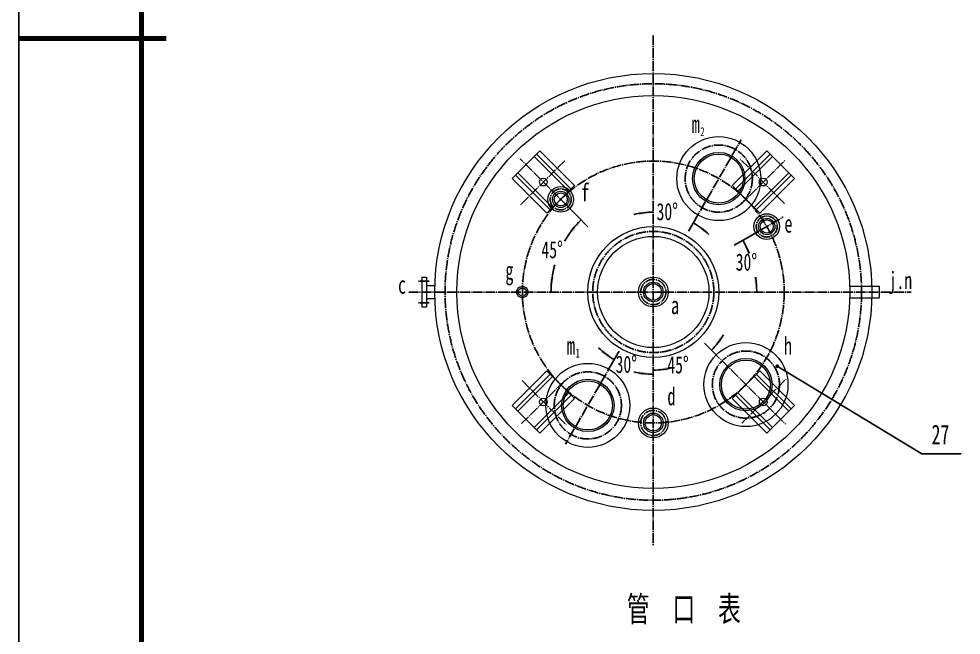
# Model space of a CAD drawing. Header units: millimetres. Extents: x -3150 to 3150, y -4455 to 4455.
# Drawn here: x -3150 to -272, y -1823 to 60 of the extents above; entities that cross this region are included whole.
import ezdxf

# ---------------------------------------------------------------- set-up
doc = ezdxf.new("R2010")
doc.units = ezdxf.units.MM
doc.linetypes.add('EB_DASHDOT', pattern=[39, 30, -3, 3, -3])
for name, color, linetype, lineweight in [('CAXA0', 7, 'Continuous', 70), ('CAXA1', 1, 'EB_DASHDOT', 25), ('CAXA4', 3, 'Continuous', 25)]:
    doc.layers.add(name, color=color, linetype=linetype, lineweight=lineweight)
doc.styles.add('UserTxtStyle6', font='SIMFANG.TTF', dxfattribs={"width": 0.667})
doc.styles.add('标准', font='SIMFANG.TTF', dxfattribs={"width": 0.667})
doc.dimstyles.new('标准', dxfattribs={"dimscale": 15, "dimtxt": 3.5, "dimasz": 3, "dimexe": 2, "dimexo": 0, "dimgap": 0.065, "dimtad": 1, "dimdec": 1, "dimdsep": 46, "dimtxsty": '标准', "dimcen": 0, "dimdle": 4, "dimadec": 4, "dimazin": 2, "dimtfac": 1, "dimtdec": 3, "dimtmove": 0, "dimatfit": 3, "dimldrblk": 'NONE', "dimfxl": 0, "dimtolj": 1, "dimtzin": 0, "dimarcsym": 0})

# ---------------------------------------------------------------- blocks, each defined once
blk = doc.blocks.new('CAXBLOCK33', base_point=(3000, -4304.9))
at = {"layer": 'CAXA0', "color": 0, "linetype": 'Continuous', "lineweight": 25}
blk.add_line((-3150, -4454.9), (-3150, 4455.1), dxfattribs=at)
at = {"layer": 'CAXA0', "color": 0, "linetype": 'Continuous', "lineweight": 70}
for p, q in [((-2775, -4304.9), (-2775, 4305.1)), ((-3150, 0.1), (-2700, 0.1))]:
    blk.add_line(p, q, dxfattribs=at)
blk = doc.blocks.new('CAXBLOCK40', base_point=(-271.8, -1268.5))
at = {"layer": 'CAXA0', "linetype": 'Continuous', "lineweight": 25}
blk.add_hatch(color=0, dxfattribs=at).paths.add_polyline_path([(-827.8, -1001.2), (-827.8, -1000.3), (-828.1, -999.4), (-828.4, -998.6), (-828.9, -997.9), (-829.4, -997.2), (-830.1, -996.6), (-830.9, -996.2), (-831.7, -995.8), (-832.5, -995.6), (-833.4, -995.6), (-834.3, -995.6), (-835.1, -995.8), (-836, -996.2), (-836.7, -996.6), (-837.4, -997.2), (-838, -997.9), (-838.4, -998.6), (-838.8, -999.4), (-839, -1000.3), (-839, -1001.2), (-839, -1002.1), (-838.8, -1002.9), (-838.4, -1003.7), (-838, -1004.5), (-837.4, -1005.2), (-836.7, -1005.7), (-836, -1006.2), (-835.1, -1006.5), (-834.3, -1006.7), (-833.4, -1006.8), (-832.5, -1006.7), (-831.7, -1006.5), (-830.9, -1006.2), (-830.1, -1005.7), (-829.4, -1005.2), (-828.9, -1004.5), (-828.4, -1003.7), (-828.1, -1002.9), (-827.8, -1002.1)], flags=0)
at = {"layer": 'CAXA0', "color": 0, "linetype": 'Continuous', "lineweight": 25}
for p, q in [((-833.4, -1001.2), (-391.8, -1268.5)), ((-391.8, -1268.5), (-271.8, -1268.5))]:
    blk.add_line(p, q, dxfattribs=at)
at = {"layer": 'CAXA0', "color": 0, "linetype": 'Continuous', "lineweight": 25, "insert": (-362.2, -1179.8), "char_height": 60, "attachment_point": 1, "style": 'UserTxtStyle6'}
blk.add_mtext('\\fFangSong_GB2312|b0|i0|p34;27', dxfattribs=at)
blk = doc.blocks.new('CAXBLOCK39', base_point=(-833.4, -1001.2))
at = {"layer": 'CAXA0', "color": 0, "linetype": 'ByBlock', "lineweight": -2}
blk.add_blockref('CAXBLOCK40', (-271.8, -1268.5), dxfattribs=at)
blk = doc.blocks.new('CAXBLOCK119')
at = {"layer": 'CAXA4', "attachment_point": 1, "style": '标准'}
for s, insert, char_height in [('\\fFangSong_GB2312|b0|i0|p34;m', (-1476.2, -911), 54.75), ('\\fFangSong_GB2312|b0|i0|p34;1', (-1449.3, -947.9), 27.375)]:
    blk.add_mtext(s, dxfattribs=dict(at, insert=insert, char_height=char_height))
blk = doc.blocks.new('CAXBLOCK120')
at = {"layer": 'CAXA4', "attachment_point": 1, "style": '标准'}
for s, insert, char_height in [('\\fFangSong_GB2312|b0|i0|p34;m', (-1094.9, -234.2), 54.75), ('\\fFangSong_GB2312|b0|i0|p34;2', (-1068.1, -271.1), 27.375)]:
    blk.add_mtext(s, dxfattribs=dict(at, insert=insert, char_height=char_height))
blk = doc.blocks.new('*CAXBLOCK122125')
at = {"layer": 'CAXA0', "linetype": 'Continuous', "lineweight": 25}
for points in [[(-1432.8, -553.8), (-1466.8, -584.4), (-1457.7, -591.2)], [(-1524.3, -774.6), (-1526.6, -728.9), (-1515.5, -730.5)]]:
    blk.add_hatch(color=0, dxfattribs=at).paths.add_polyline_path(points, flags=0)
at = {"layer": 'CAXA0', "color": 0, "linetype": 'Continuous', "lineweight": 25}
blk.add_line((-1445.6, -541.1), (-1411.6, -575), dxfattribs=at)
for start, end in [(135, 150.1403), (164.4851, 180)]:
    blk.add_arc((-1212.1, -774.6), 312.2, start, end, dxfattribs=at)
at = {"layer": 'CAXA0', "color": 0, "linetype": 'Continuous', "lineweight": 25, "insert": (-1553.7, -619.1), "char_height": 52.5, "attachment_point": 1, "style": '标准'}
blk.add_mtext('\\fFangSong_GB2312|b0|i0|p34;45{%%D}', dxfattribs=at)
blk = doc.blocks.new('_None')
blk = doc.blocks.new('*CAXBLOCK123126')
at = {"layer": 'CAXA0', "linetype": 'Continuous', "lineweight": 25}
for points in [[(-1331.4, -981.2), (-1371.7, -959.4), (-1364.3, -950.9)], [(-1212.1, -1013.2), (-1166.3, -1014.5), (-1168.4, -1003.4)]]:
    blk.add_hatch(color=0, dxfattribs=at).paths.add_polyline_path(points, flags=0)
at = {"layer": 'CAXA0', "color": 0, "linetype": 'Continuous', "lineweight": 25}
blk.add_line((-1336.7, -990.4), (-1316.4, -955.2), dxfattribs=at)
for start, end in [(225.5938, 240), (270, 284.4062)]:
    blk.add_arc((-1212.1, -774.6), 238.6, start, end, dxfattribs=at)
at = {"layer": 'CAXA0', "color": 0, "linetype": 'Continuous', "lineweight": 25, "insert": (-1327.1, -969.1), "char_height": 52.5, "attachment_point": 1, "style": '标准'}
blk.add_mtext('\\fFangSong_GB2312|b0|i0|p34;30{%%D}', dxfattribs=at)
blk = doc.blocks.new('*CAXBLOCK124127')
at = {"layer": 'CAXA0', "linetype": 'Continuous', "lineweight": 25}
for points in [[(-1034.4, -952.2), (-1001, -920.9), (-1010.3, -914.5)], [(-1212.1, -1025.8), (-1257.8, -1027.3), (-1255.8, -1016.2)]]:
    blk.add_hatch(color=0, dxfattribs=at).paths.add_polyline_path(points, flags=0)
at = {"layer": 'CAXA0', "color": 0, "linetype": 'Continuous', "lineweight": 25}
blk.add_line((-1030.6, -956), (-1055.7, -931), dxfattribs=at)
for start, end in [(315, 328.6849), (256.3151, 270)]:
    blk.add_arc((-1212.1, -774.6), 251.2, start, end, dxfattribs=at)
at = {"layer": 'CAXA0', "color": 0, "linetype": 'Continuous', "lineweight": 25, "insert": (-1169.2, -970.7), "char_height": 52.5, "attachment_point": 1, "style": '标准'}
blk.add_mtext('\\fFangSong_GB2312|b0|i0|p34;45{%%D}', dxfattribs=at)
blk = doc.blocks.new('*CAXBLOCK125128')
at = {"layer": 'CAXA0', "linetype": 'Continuous', "lineweight": 25}
for points in [[(-938.6, -616.7), (-913.7, -655), (-924.2, -659.2)], [(-896.3, -774.6), (-893.9, -728.9), (-905.1, -730.5)]]:
    blk.add_hatch(color=0, dxfattribs=at).paths.add_polyline_path(points, flags=0)
at = {"layer": 'CAXA0', "color": 0, "linetype": 'Continuous', "lineweight": 25}
blk.add_line((-919.4, -605.6), (-964.6, -631.7), dxfattribs=at)
for start, end in [(21.8829, 30), (0, 8.333)]:
    blk.add_arc((-1212.1, -774.6), 315.8, start, end, dxfattribs=at)
at = {"layer": 'CAXA0', "color": 0, "linetype": 'Continuous', "lineweight": 25, "insert": (-960.3, -656.9), "char_height": 52.5, "attachment_point": 1, "style": '标准'}
blk.add_mtext('\\fFangSong_GB2312|b0|i0|p34;30{%%D}', dxfattribs=at)
blk = doc.blocks.new('*CAXBLOCK126129')
at = {"layer": 'CAXA0', "linetype": 'Continuous', "lineweight": 25}
for points in [[(-1212.1, -530.5), (-1257.9, -529.1), (-1255.8, -540.2)], [(-1090, -563.2), (-1049.7, -584.9), (-1057, -593.4)]]:
    blk.add_hatch(color=0, dxfattribs=at).paths.add_polyline_path(points, flags=0)
at = {"layer": 'CAXA0', "color": 0, "linetype": 'Continuous', "lineweight": 25}
blk.add_line((-1087.7, -559.1), (-1105, -589.2), dxfattribs=at)
for start, end in [(90, 104.0849), (45.9151, 60)]:
    blk.add_arc((-1212.1, -774.6), 244.1, start, end, dxfattribs=at)
at = {"layer": 'CAXA0', "color": 0, "linetype": 'Continuous', "lineweight": 25, "insert": (-1202.1, -502.8), "char_height": 52.5, "attachment_point": 1, "style": '标准'}
blk.add_mtext('\\fFangSong_GB2312|b0|i0|p34;30{%%D}', dxfattribs=at)

msp = doc.modelspace()

# ---------------------------------------------------------------- linework, layer by layer
at = {"layer": 'CAXA0', "linetype": 'Continuous', "lineweight": 18}
for p, q in [((-1558.56, -343.22), (-1643.41, -428.08)), ((-1452.49, -449.29), (-1558.56, -343.22)), ((-971.66, -449.29), (-865.59, -343.22)), ((-780.74, -428.08), (-865.59, -343.22)), ((-1470.17, -466.97), (-1576.23, -360.9)), ((-1463.1, -459.9), (-1569.16, -353.83)), ((-961.05, -459.9), (-854.99, -353.83)), ((-953.98, -466.97), (-847.91, -360.9)), ((-1537.34, -534.14), (-1643.41, -428.08)), ((-1526.74, -523.54), (-1632.8, -417.47)), ((-1519.67, -516.47), (-1625.73, -410.4)), ((-904.48, -516.47), (-798.42, -410.4)), ((-897.41, -523.54), (-791.35, -417.47)), ((-886.8, -534.14), (-780.74, -428.08)), ((-1452.49, -449.29), (-1537.34, -534.14)), ((-886.8, -534.14), (-971.66, -449.29)), ((-1919.57, -729.56), (-1904.57, -729.56)), ((-1919.57, -729.56), (-1919.57, -819.56)), ((-1904.57, -729.56), (-1904.57, -819.56)), ((-1904.57, -754.56), (-1879.27, -754.56)), ((-612.34, -756.84), (-521.85, -756.84)), ((-521.85, -756.84), (-521.85, -792.28)), ((-1904.57, -794.56), (-1879.27, -794.56)), ((-612.34, -792.28), (-521.85, -792.28)), ((-1919.57, -819.56), (-1904.57, -819.56)), ((-1537.34, -1014.98), (-1643.41, -1121.04)), ((-1526.74, -1025.58), (-1632.8, -1131.65)), ((-1519.67, -1032.65), (-1625.73, -1138.72)), ((-1537.34, -1014.98), (-1452.49, -1099.83)), ((-971.66, -1099.83), (-886.8, -1014.98)), ((-904.48, -1032.65), (-798.42, -1138.72)), ((-897.41, -1025.58), (-791.35, -1131.65)), ((-886.8, -1014.98), (-780.74, -1121.04)), ((-1470.17, -1082.15), (-1576.23, -1188.22)), ((-1463.1, -1089.22), (-1569.16, -1195.29)), ((-961.05, -1089.22), (-854.99, -1195.29)), ((-953.98, -1082.15), (-847.91, -1188.22)), ((-1643.41, -1121.04), (-1558.56, -1205.9)), ((-1452.49, -1099.83), (-1558.56, -1205.9)), ((-971.66, -1099.83), (-865.59, -1205.9)), ((-865.59, -1205.9), (-780.74, -1121.04))]:
    msp.add_line(p, q, dxfattribs=at)
for centre, radius in [((-1212.07, -774.56), 667.5), ((-1212.07, -774.56), 600), ((-1012.07, -428.15), 128.28), ((-1012.07, -428.15), 80), ((-1012.07, -428.15), 75), ((-1547.95, -438.68), 12), ((-876.2, -438.68), 12), ((-1494.92, -491.72), 39.13), ((-1494.92, -491.72), 25), ((-1494.92, -491.72), 20), ((-865.66, -574.56), 39.13), ((-1212.07, -774.56), 200), ((-865.66, -574.56), 25), ((-865.66, -574.56), 20), ((-1212.07, -774.56), 170), ((-1212.07, -774.56), 45.57), ((-1212.07, -774.56), 30), ((-1612.07, -774.56), 17.5), ((-1612.07, -774.56), 12.5), ((-1212.07, -774.56), 25), ((-929.23, -1057.4), 128.28), ((-929.23, -1057.4), 80), ((-1412.07, -1120.97), 128.28), ((-929.23, -1057.4), 75), ((-1412.07, -1120.97), 80), ((-1412.07, -1120.97), 75), ((-1547.95, -1110.44), 12), ((-876.2, -1110.44), 12), ((-1212.07, -1174.56), 45.57), ((-1212.07, -1174.56), 30), ((-1212.07, -1174.56), 25)]:
    msp.add_circle(centre, radius, dxfattribs=at)
at = {"layer": 'CAXA1', "linetype": 'EB_DASHDOT', "lineweight": 25}
for p, q in [((-1212.07, 9.49), (-1212.07, -1547.62)), ((-1087.69, -559.12), (-943.85, -309.98)), ((-1445.57, -541.06), (-1618.4, -368.23)), ((-1482.76, -373.5), (-1617.19, -507.92)), ((-945.67, -508.16), (-810.64, -373.13)), ((-811.01, -503.87), (-945.44, -369.45)), ((-919.44, -605.6), (-815.04, -545.33)), ((-1896.26, -741.71), (-1930.63, -741.71)), ((-1958.91, -774.56), (-424.52, -774.56)), ((-1896.26, -807.41), (-1930.63, -807.41)), ((-1030.61, -956.03), (-808.6, -1178.03)), ((-1336.68, -990.38), (-1480.3, -1239.14)), ((-1483.1, -1045.59), (-1614.17, -1176.66)), ((-1613.14, -1045.25), (-1478.71, -1179.67)), ((-941.38, -1175.62), (-806.96, -1041.2))]:
    msp.add_line(p, q, dxfattribs=at)
for centre, radius in [((-1212.07, -774.56), 636.13), ((-1012.07, -428.15), 102.56), ((-1212.07, -774.56), 400), ((-1494.92, -491.72), 32.05), ((-865.66, -574.56), 32.05), ((-1212.07, -774.56), 185), ((-1212.07, -774.56), 38.49), ((-929.23, -1057.4), 102.56), ((-1412.07, -1120.97), 102.56), ((-1212.07, -1174.56), 38.49)]:
    msp.add_circle(centre, radius, dxfattribs=at)

# ---------------------------------------------------------------- block references
at = {"layer": 'CAXA0', "linetype": 'Continuous', "lineweight": 70}
msp.add_blockref('CAXBLOCK33', (2999.98, -4304.94), dxfattribs=at)
at = {"layer": 'CAXA0', "linetype": 'Continuous', "lineweight": 18}
msp.add_blockref('CAXBLOCK39', (-833.41, -1001.18), dxfattribs=at)
at = {"layer": 'CAXA4', "linetype": 'Continuous', "lineweight": 25}
for name in ['CAXBLOCK120', 'CAXBLOCK119']:
    msp.add_blockref(name, (0, 0), dxfattribs=at)

# ---------------------------------------------------------------- texts
at = {"layer": 'CAXA4', "linetype": 'Continuous', "lineweight": 25, "attachment_point": 1, "style": '标准'}
for s, insert, char_height in [('\\fFangSong_GB2312|b0|i0|p34;f', (-1432.71, -443.16), 54.75), ('\\fFangSong_GB2312|b0|i0|p34;e', (-811.82, -538.53), 54.75), ('\\fFangSong_GB2312|b0|i0|p34;g', (-1663.97, -681.57), 54.75), ('\\fFangSong_GB2312|b0|i0|p34;j.n', (-493.09, -712.71), 52.5), ('\\fFangSong_GB2312|b0|i0|p34;c', (-1991.93, -725.04), 54.75), ('\\fFangSong_GB2312|b0|i0|p34;a', (-1158, -787.59), 54.7449), ('\\fFangSong_GB2312|b0|i0|p34;h', (-813.22, -911.56), 54.75), ('\\fFangSong_GB2312|b0|i0|p34;d', (-1169.22, -1065.83), 54.75), ('\\fFangSong_GB2312|b0|i0|p34;管  口  表', (-1293.1, -1704.36), 76.65)]:
    msp.add_mtext(s, dxfattribs=dict(at, insert=insert, char_height=char_height))

# ---------------------------------------------------------------- dimensions: what is measured, and where the dimension line sits
at = {"layer": 'CAXA4', "linetype": 'Continuous', "lineweight": 18}
for base, line1, line2, text, picture, middle in [((-1273.84, -1005.06), ((-1336.68, -990.38), (-1480.3, -1239.14)), ((-1212.07, 9.49), (-1212.07, -1547.62)), '\\fFangSong_GB2312;30{%%D}', '*CAXBLOCK123126', (-1273.84, -1005.06)), ((-1115.94, -1006.65), ((-1212.07, 9.49), (-1212.07, -1547.62)), ((-1030.61, -956.03), (-808.6, -1178.03)), '\\fFangSong_GB2312;45{%%D}', '*CAXBLOCK124127', (-1115.94, -1006.65)), ((-1148.9, -538.8), ((-1087.69, -559.12), (-943.85, -309.98)), ((-1212.07, 9.49), (-1212.07, -1547.62)), '\\fFangSong_GB2312;30{%%D}', '*CAXBLOCK126129', (-1148.9, -538.8)), ((-1500.5, -655.09), ((-1445.57, -541.06), (-1618.4, -368.23)), ((-1958.91, -774.56), (-424.52, -774.56)), '\\fFangSong_GB2312;45{%%D}', '*CAXBLOCK122125', (-1500.5, -655.09)), ((-907.07, -692.84), ((-919.44, -605.6), (-815.04, -545.33)), ((-1958.91, -774.56), (-424.52, -774.56)), '\\fFangSong_GB2312;30{%%D}', '*CAXBLOCK125128', (-907.07, -692.84))]:
    dim = msp.add_angular_dim_2l(base=base, line1=line1, line2=line2, text=text, dimstyle='标准', dxfattribs=at)
    dim.commit()
    dim.dimension.update_dxf_attribs({"geometry": picture, "text_midpoint": middle})

doc.saveas('drawing.dxf')
